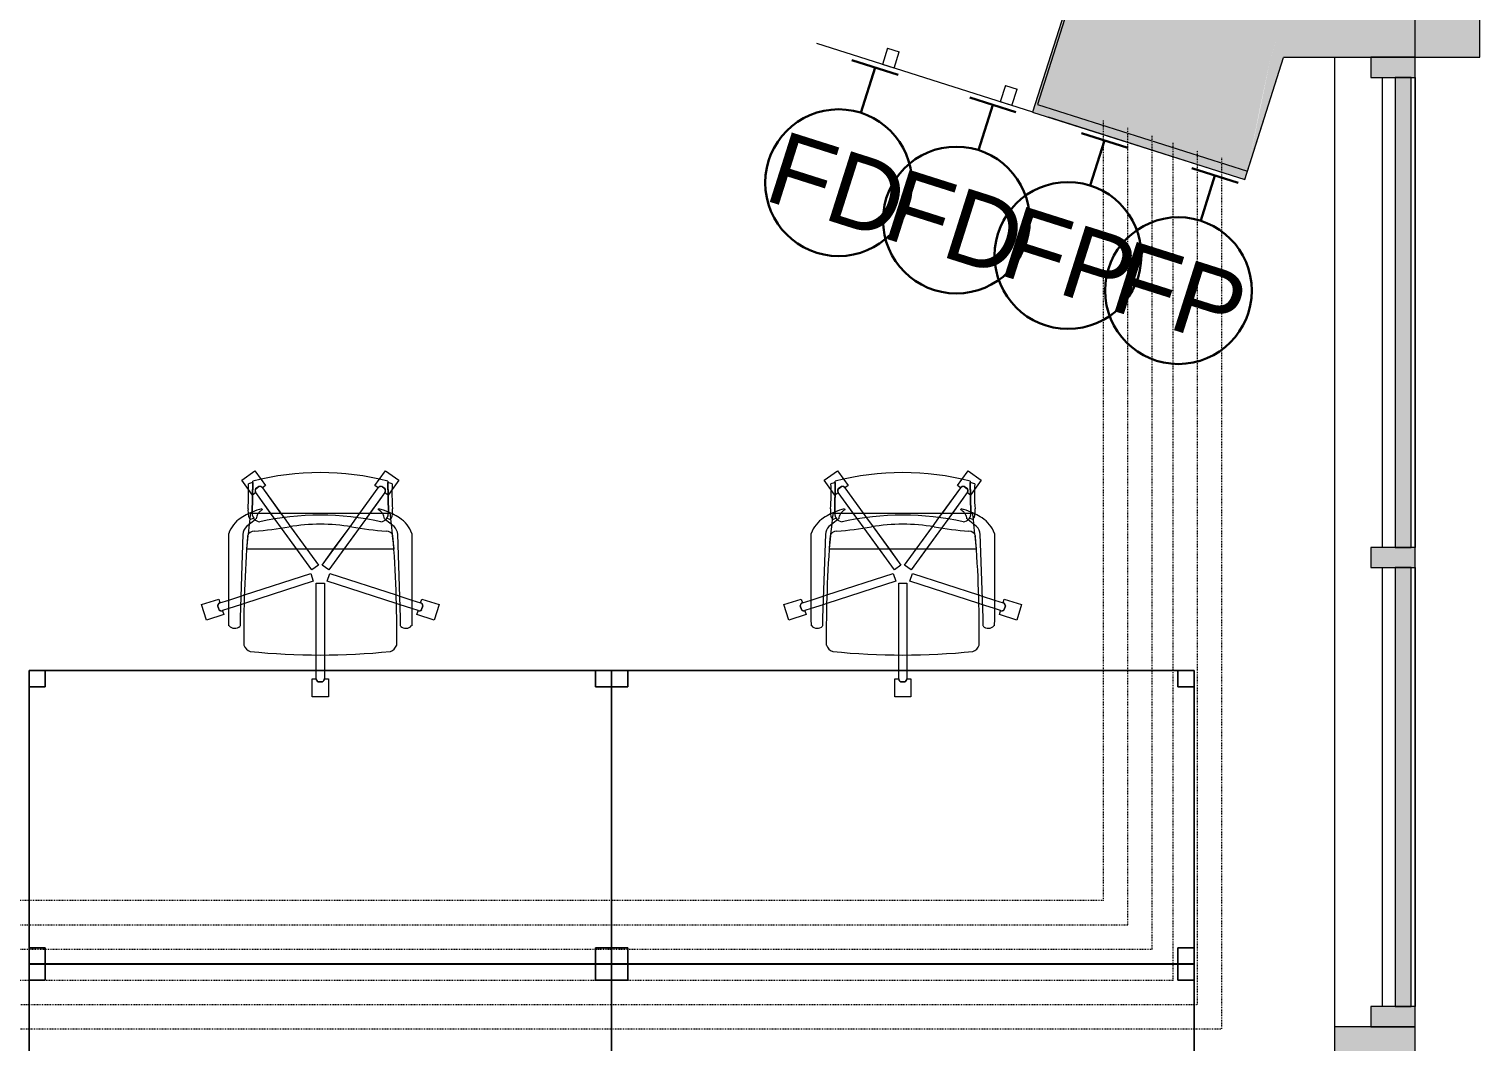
# Model space of a CAD drawing. Header units: inches. Extents: x 385 to 2249, y -1773 to -36.
# Drawn here: x 2018.1 to 2197.4, y -927.3 to -802.1 of the extents above; entities that cross this region are included whole.
import ezdxf

# ---------------------------------------------------------------- set-up
doc = ezdxf.new("R2010")
doc.units = ezdxf.units.IN
doc.header["$MEASUREMENT"] = 0
doc.linetypes.add('Dash 1_32_', pattern=[0.0625, 0.03125, -0.03125])
for name, color, linetype, lineweight in [('A-ANNO-NOTE', 131, 'Continuous', 30), ('A-COLS', 52, 'Continuous', 13), ('A-DETL', 90, 'Continuous', 9), ('A-DETL-THIN', 151, 'Continuous', 9), ('A-GLAZ-CURT', 52, 'Continuous', 13), ('A-GLAZ-CWMG', 51, 'Continuous', 13), ('A-WALL', 113, 'Continuous', 13), ('A-WALL-PATT', 111, 'Continuous', 13), ('E-ELEC-FIXT', 91, 'Continuous', 9), ('I-FURN', 30, 'Continuous', 9)]:
    doc.layers.add(name, color=color, linetype=linetype, lineweight=lineweight)
doc.styles.add('Swis721 Lt BT', font='swissl.ttf', dxfattribs={"height": 9})

# ---------------------------------------------------------------- blocks, each defined once
blk = doc.blocks.new('System Panel - Glazed 2-5376243-Level 6 POWER _ SIGNAL')
at = {"layer": 'A-GLAZ-CURT', "lineweight": 9}
blk.add_hatch(color=7, dxfattribs=at).paths.add_polyline_path([(27.13, 0.25), (27.13, 2.25), (-27.13, 2.25), (-27.13, 0.25), (-18.14, 0.25)], flags=0)
at = {"layer": 'A-GLAZ-CURT', "color": 8, "lineweight": 20}
for p, q in [((27.13, 2.25), (-27.13, 2.25)), ((-27.13, 2.25), (-27.13, 0.25)), ((27.13, 0.25), (27.13, 2.25)), ((-27.13, 0.25), (27.13, 0.25))]:
    blk.add_line(p, q, dxfattribs=at)
blk = doc.blocks.new('Rectangular Mullion - 2_5_ x 5_ rectangular-5103978-Level 6 POWER _ SIGNAL')
at = {"layer": 'A-GLAZ-CWMG', "lineweight": 9}
blk.add_hatch(color=7, dxfattribs=at).paths.add_polyline_path([(0, -2.75), (-2.5, -2.75), (-2.5, 2.75), (0, 2.75), (0, -2.25)], flags=0)
at = {"layer": 'A-GLAZ-CWMG', "color": 8, "lineweight": 20}
for p, q in [((-2.5, 2.75), (0, 2.75)), ((-2.5, -2.75), (-2.5, 2.75)), ((0, 2.75), (0, -2.75)), ((0, -2.75), (-2.5, -2.75))]:
    blk.add_line(p, q, dxfattribs=at)
blk = doc.blocks.new('Rectangular Mullion - 2_5_ x 5_ rectangular-5103979-Level 6 POWER _ SIGNAL')
at = {"layer": 'A-GLAZ-CWMG', "lineweight": 9}
blk.add_hatch(color=7, dxfattribs=at).paths.add_polyline_path([(-2.5, 2.75), (-2.5, -2.75), (0, -2.75), (0, 2.75)], flags=0)
at = {"layer": 'A-GLAZ-CWMG', "color": 8, "lineweight": 20}
for p, q in [((0, 2.75), (-2.5, 2.75)), ((-2.5, 2.75), (-2.5, -2.75)), ((0, -2.75), (0, 2.75)), ((-2.5, -2.75), (0, -2.75))]:
    blk.add_line(p, q, dxfattribs=at)
blk = doc.blocks.new('System Panel - Glazed 2-5105321-Level 6 POWER _ SIGNAL')
at = {"layer": 'A-GLAZ-CURT', "lineweight": 9}
blk.add_hatch(color=7, dxfattribs=at).paths.add_polyline_path([(29.03, 0.25), (29.03, 2.25), (-29.03, 2.25), (-29.03, 0.25), (-7.7, 0.25)], flags=0)
at = {"layer": 'A-GLAZ-CURT', "color": 8, "lineweight": 20}
for p, q in [((29.03, 2.25), (-29.03, 2.25)), ((-29.03, 2.25), (-29.03, 0.25)), ((29.03, 0.25), (29.03, 2.25)), ((-29.03, 0.25), (29.03, 0.25))]:
    blk.add_line(p, q, dxfattribs=at)
blk = doc.blocks.new('Walls 14 - Walls 14-5031425-Level 6 POWER _ SIGNAL')
at = {"layer": 'A-WALL', "lineweight": 9}
blk.add_hatch(color=7, dxfattribs=at).paths.add_polyline_path([(2179.45, -805.57), (2197.43, -805.57), (2197.43, -788.07), (2184.17, -788.07), (2181.66, -795.94), (2172.13, -792.91), (2173.67, -788.07), (2157.59, -788.1), (2157.35, -789.44), (2174.71, -795.08), (2171.57, -805.57), (2174.71, -805.57)], flags=0)
at = {"layer": 'A-WALL', "color": 8, "lineweight": 20}
for p, q in [((2157.6, -788.07), (2157.59, -788.1)), ((2184.17, -788.07), (2157.6, -788.07)), ((2197.43, -788.07), (2184.17, -788.07)), ((2197.43, -805.57), (2197.43, -788.07)), ((2173.15, -805.57), (2197.43, -805.57))]:
    blk.add_line(p, q, dxfattribs=at)
blk = doc.blocks.new('Columns 18 - Columns 4-5094814-Level 6 POWER _ SIGNAL')
at = {"layer": 'A-COLS', "lineweight": 9}
h = blk.add_hatch(color=7, dxfattribs=at)
h.paths.add_polyline_path([(1403.92, -849.97), (1405.62, -841.75), (1403.82, -849.94)], flags=0)
h.paths.add_polyline_path([(1392.8, -819.69), (1406.9, -835.92), (1410.12, -825.45), (1394.21, -820.16)], flags=0)
h.paths.add_polyline_path([(1378.03, -841.56), (1378.06, -841.55), (1384.58, -831.86)], flags=0)
at = {"layer": 'A-COLS', "color": 8, "lineweight": 20}
for p, q in [((1386.29, -816.15), (1378.03, -841.56)), ((1393.05, -818.35), (1386.29, -816.15)), ((1403.92, -849.97), (1408.48, -835.93)), ((1378.03, -841.56), (1403.92, -849.97))]:
    blk.add_line(p, q, dxfattribs=at)
blk = doc.blocks.new('Walls 76 - Walls 3-5131673-Level 6 POWER _ SIGNAL')
at = {"layer": 'A-WALL', "lineweight": 9}
for p, q in [((53.56, -1018.04), (53.56, -1137.86)), ((59.48, -1078.61), (59.48, -1020.54)), ((59.48, -1135.36), (59.48, -1081.11))]:
    blk.add_line(p, q, dxfattribs=at)
blk = doc.blocks.new('Rectangular Mullion - 2_5_ x 5_ rectangular-5376242-Level 6 POWER _ SIGNAL')
at = {"layer": 'A-GLAZ-CWMG', "lineweight": 9}
blk.add_line((2189.44, -931.39), (2189.44, -985.64), dxfattribs=at)
blk = doc.blocks.new('Rectangular Mullion - 2_5_ x 5_ rectangular-5029786-Level 6 POWER _ SIGNAL')
at = {"layer": 'A-GLAZ-CWMG', "lineweight": 9}
blk.add_line((2189.44, -808.07), (2189.44, -866.14), dxfattribs=at)
blk = doc.blocks.new('Columns 60 - Columns 4-5528702-Level 6 POWER _ SIGNAL')
at = {"layer": 'A-COLS', "lineweight": 9}
h = blk.add_hatch(color=7, dxfattribs=at)
h.paths.add_polyline_path([(1403.59, -850.98), (1403.91, -849.97), (1403.82, -849.94), (1406.9, -835.92), (1392.8, -819.69), (1393.05, -818.32), (1409.12, -818.43), (1409.47, -817.37), (1387.87, -810.35), (1377.43, -842.48), (1394.02, -847.87)], flags=0)
h.paths.add_polyline_path([(1403.92, -849.97), (1408.48, -835.93), (1406.9, -835.92), (1403.94, -849.89)], flags=0)
at = {"layer": 'A-COLS', "color": 8, "lineweight": 20}
for p, q in [((1387.87, -810.35), (1377.43, -842.48)), ((1412.84, -818.46), (1387.87, -810.35)), ((1403.59, -850.98), (1408.48, -835.93)), ((1377.43, -842.48), (1403.59, -850.98))]:
    blk.add_line(p, q, dxfattribs=at)
blk = doc.blocks.new('Rectangular Table - Rectangular Table-5809077-Level 6 POWER _ SIGNAL')
at = {"layer": 'I-FURN'}
for p, q in [((-34, 18.13), (-36, 18.13)), ((-36, 18.13), (-36, 16.13)), ((-36, 16.13), (-36, 18.13)), ((-36, 18.13), (-34, 18.13)), ((36, 18.13), (-36, 18.13)), ((-36, 18.13), (-36, -18.13)), ((-36, -18.13), (-36, 18.13)), ((-36, 18.13), (36, 18.13)), ((-34, 16.13), (-34, 18.13)), ((-34, 18.13), (-34, 16.13)), ((34, 18.13), (34, 16.13)), ((36, 18.13), (34, 18.13)), ((34, 18.13), (36, 18.13)), ((34, 16.13), (34, 18.13)), ((36, 16.13), (36, 18.13)), ((36, 18.13), (36, 16.13)), ((36, -18.13), (36, 18.13)), ((36, 18.13), (36, -18.13)), ((-36, 16.13), (-34, 16.13)), ((-34, 16.13), (-36, 16.13)), ((34, 16.13), (36, 16.13)), ((36, 16.13), (34, 16.13)), ((-34, -16.13), (-36, -16.13)), ((-36, -16.13), (-36, -18.13)), ((-36, -18.13), (-36, -16.13)), ((-36, -16.13), (-34, -16.13)), ((-34, -18.13), (-34, -16.13)), ((-34, -16.13), (-34, -18.13)), ((36, -16.13), (34, -16.13)), ((34, -16.13), (34, -18.13)), ((34, -18.13), (34, -16.13)), ((34, -16.13), (36, -16.13)), ((36, -18.13), (36, -16.13)), ((36, -16.13), (36, -18.13)), ((-36, -18.13), (-34, -18.13)), ((-34, -18.13), (-36, -18.13)), ((-36, -18.13), (36, -18.13)), ((36, -18.13), (-36, -18.13)), ((34, -18.13), (36, -18.13)), ((36, -18.13), (34, -18.13))]:
    blk.add_line(p, q, dxfattribs=at)
blk = doc.blocks.new('F-Haworth_Chair_X99-Seminar - X99 Advanced Seminar Chair-V64-Level 6 POWER _ SIGNAL')
at = {"layer": 'I-FURN'}
for p, q in [((-1, 15.13), (1, 15.13)), ((-1, 12.88), (-1, 15.13)), ((-1, 15.13), (1, 15.13)), ((-1, 12.88), (-1, 15.13)), ((1, 15.13), (1, 12.88)), ((1, 15.13), (1, 12.88)), ((-0.52, 12.88), (-1, 12.88)), ((-0.52, 12.88), (-1, 12.88)), ((-0.5, 11.87), (-0.5, 12.88)), ((-0.5, 11.87), (-0.5, 12.88)), ((0.26, 13.26), (-0.26, 13.26)), ((0.26, 13.26), (-0.26, 13.26)), ((-0.25, 13.25), (0.25, 13.25)), ((-0.25, 13.25), (0.25, 13.25)), ((0.5, 12.88), (0.5, 11.87)), ((0.5, 12.88), (0.5, 11.87)), ((1, 12.88), (0.52, 12.88)), ((1, 12.88), (0.52, 12.88)), ((-0.5, 9.91), (-0.5, 11.87)), ((-0.5, 9.91), (-0.5, 11.87)), ((0.5, 11.87), (0.5, 9.91)), ((0.5, 11.87), (0.5, 9.91)), ((-0.5, 1.08), (-0.5, 9.91)), ((-0.5, 1.08), (-0.5, 9.91)), ((0.5, 9.91), (0.5, 1.08)), ((0.5, 9.91), (0.5, 1.08)), ((-14.69, 3.72), (-14.08, 5.62)), ((-14.69, 3.72), (-14.08, 5.62)), ((-14.08, 5.62), (-11.94, 4.93)), ((-14.08, 5.62), (-11.94, 4.93)), ((-11.32, 5.48), (-11.3, 6.32)), ((-11.32, -5.06), (-11.32, 5.48)), ((-9.92, 6.36), (-9.92, 5.36)), ((9.92, 5.36), (9.92, 6.36)), ((11.3, 6.32), (11.32, 5.48)), ((11.32, 5.48), (11.32, -5.06)), ((11.94, 4.93), (14.08, 5.62)), ((11.94, 4.93), (14.08, 5.62)), ((14.08, 5.62), (14.69, 3.72)), ((14.08, 5.62), (14.69, 3.72)), ((-12.55, 3.03), (-14.69, 3.72)), ((-12.55, 3.03), (-14.69, 3.72)), ((-12.53, 4.34), (-12.69, 3.85)), ((-12.53, 4.34), (-12.69, 3.85)), ((-12.68, 3.86), (-12.52, 4.33)), ((-12.68, 3.86), (-12.52, 4.33)), ((-11.94, 4.93), (-12.09, 4.47)), ((-11.94, 4.93), (-12.09, 4.47)), ((-12.09, 4.45), (-11.32, 4.21)), ((-12.09, 4.45), (-11.32, 4.21)), ((-11.32, 4.21), (-9.86, 3.73)), ((-11.32, 4.21), (-9.86, 3.73)), ((-9.92, 5.36), (-9.57, -4.97)), ((-9.86, 3.73), (-9.38, 3.57)), ((-9.86, 3.73), (-9.38, 3.57)), ((9.38, 3.57), (9.86, 3.73)), ((9.38, 3.57), (9.86, 3.73)), ((9.57, -4.97), (9.92, 5.36)), ((9.86, 3.73), (11.32, 4.21)), ((9.86, 3.73), (11.32, 4.21)), ((11.32, 4.21), (12.09, 4.45)), ((11.32, 4.21), (12.09, 4.45)), ((12.09, 4.47), (11.94, 4.93)), ((12.09, 4.47), (11.94, 4.93)), ((12.52, 4.33), (12.68, 3.86)), ((12.52, 4.33), (12.68, 3.86)), ((12.69, 3.85), (12.53, 4.34)), ((12.69, 3.85), (12.53, 4.34)), ((14.69, 3.72), (12.55, 3.03)), ((14.69, 3.72), (12.55, 3.03)), ((-12.4, 3.49), (-12.55, 3.03)), ((-12.4, 3.49), (-12.55, 3.03)), ((-11.32, 3.15), (-12.4, 3.5)), ((-11.32, 3.15), (-12.4, 3.5)), ((-9.83, 2.67), (-11.32, 3.15)), ((-9.83, 2.67), (-11.32, 3.15)), ((-9.37, 2.52), (-9.83, 2.67)), ((-9.37, 2.52), (-9.83, 2.67)), ((-9.38, 3.57), (-0.87, 0.81)), ((-9.38, 3.57), (-0.87, 0.81)), ((-1.18, -0.14), (-9.37, 2.52)), ((-1.18, -0.14), (-9.37, 2.52)), ((0.87, 0.81), (9.38, 3.57)), ((0.87, 0.81), (9.38, 3.57)), ((9.37, 2.52), (1.18, -0.14)), ((9.37, 2.52), (1.18, -0.14)), ((9.83, 2.67), (9.37, 2.52)), ((9.83, 2.67), (9.37, 2.52)), ((11.32, 3.15), (9.83, 2.67)), ((11.32, 3.15), (9.83, 2.67)), ((12.4, 3.5), (11.32, 3.15)), ((12.4, 3.5), (11.32, 3.15)), ((12.55, 3.03), (12.4, 3.49)), ((12.55, 3.03), (12.4, 3.49)), ((-0.87, 0.81), (-1.18, -0.14)), ((-0.87, 0.81), (-1.18, -0.14)), ((0.5, 1.08), (-0.5, 1.08)), ((0.5, 1.08), (-0.5, 1.08)), ((1.18, -0.14), (0.87, 0.81)), ((1.18, -0.14), (0.87, 0.81)), ((-4.79, -5.75), (-1.04, -0.58)), ((-0.23, -1.17), (-3.68, -5.91)), ((-2.89, -3.12), (-1.04, -0.58)), ((-0.23, -1.17), (-1.65, -3.12)), ((-1.04, -0.58), (-0.23, -1.17)), ((-1.04, -0.58), (-0.23, -1.17)), ((0.23, -1.17), (1.04, -0.58)), ((0.23, -1.17), (1.04, -0.58)), ((1.65, -3.12), (0.23, -1.17)), ((3.68, -5.91), (0.23, -1.17)), ((1.04, -0.58), (2.89, -3.12)), ((1.04, -0.58), (4.79, -5.75)), ((-9.07, -3.12), (-2.89, -3.12)), ((-9.07, -3.2), (-9.07, -3.12)), ((-8.9, -4.8), (-9.07, -3.2)), ((-4.79, -5.75), (-2.89, -3.12)), ((-1.65, -3.12), (-3.68, -5.91)), ((-2.89, -3.12), (-1.65, -3.12)), ((-1.65, -3.12), (1.65, -3.12)), ((1.65, -3.12), (2.89, -3.12)), ((3.68, -5.91), (1.65, -3.12)), ((2.89, -3.12), (9.07, -3.12)), ((2.89, -3.12), (4.79, -5.75)), ((9.07, -3.2), (8.9, -4.8)), ((9.07, -3.12), (9.07, -3.2)), ((-8.88, -4.99), (-8.89, -4.91)), ((-8.75, -6.22), (-8.88, -4.99)), ((8.88, -4.99), (8.75, -6.22)), ((8.89, -4.91), (8.88, -4.99)), ((-9.13, -5.92), (-8.07, -6.77)), ((-8.68, -6.87), (-8.75, -6.22)), ((-8.62, -7.42), (-8.68, -6.87)), ((-8.61, -6.81), (-8.23, -6.95)), ((-8.03, -6.81), (-7.95, -6.87)), ((-7.97, -10.12), (-5.57, -6.82)), ((-4.47, -7.01), (-7.16, -10.71)), ((-6.14, -7.6), (-5.57, -6.82)), ((-5.57, -6.82), (-4.79, -5.75)), ((-5.57, -6.82), (-4.79, -5.75)), ((-4.47, -7.01), (-4.9, -7.6)), ((-3.68, -5.91), (-4.47, -7.01)), ((-3.68, -5.91), (-4.47, -7.01)), ((4.47, -7.01), (3.68, -5.91)), ((4.47, -7.01), (3.68, -5.91)), ((4.9, -7.6), (4.47, -7.01)), ((7.16, -10.71), (4.47, -7.01)), ((4.79, -5.75), (5.57, -6.82)), ((4.79, -5.75), (5.57, -6.82)), ((5.57, -6.82), (6.14, -7.6)), ((5.57, -6.82), (7.97, -10.12)), ((7.95, -6.87), (8.03, -6.81)), ((8.07, -6.77), (9.13, -5.92)), ((8.23, -6.95), (8.61, -6.81)), ((8.68, -6.87), (8.62, -7.42)), ((8.75, -6.22), (8.68, -6.87)), ((-8.6, -7.6), (-8.62, -7.43)), ((-8.49, -7.6), (-8.56, -7.6)), ((-8.42, -7.57), (-8.34, -11.37)), ((-8.34, -11.52), (-8.42, -7.57)), ((-7.65, -7.6), (-8.4, -7.6)), ((-7.97, -10.12), (-6.14, -7.6)), ((-6.14, -7.6), (-7.65, -7.6)), ((-7.18, -7.99), (-7.21, -8.13)), ((-4.9, -7.6), (-7.16, -10.71)), ((-4.9, -7.6), (-6.14, -7.6)), ((4.9, -7.6), (-4.9, -7.6)), ((6.14, -7.6), (4.9, -7.6)), ((7.16, -10.71), (4.9, -7.6)), ((7.65, -7.6), (6.14, -7.6)), ((6.14, -7.6), (7.97, -10.12)), ((7.21, -8.13), (7.18, -7.99)), ((8.07, -7.6), (7.65, -7.6)), ((8.4, -7.6), (8.09, -7.6)), ((8.34, -11.37), (8.42, -7.57)), ((8.42, -7.57), (8.34, -11.52)), ((8.56, -7.6), (8.49, -7.6)), ((8.62, -7.43), (8.6, -7.6)), ((-9.7, -11.65), (-8.88, -10.52)), ((-9.7, -11.65), (-8.88, -10.52)), ((-8.88, -10.52), (-8.38, -9.83)), ((-8.88, -10.52), (-8.38, -9.83)), ((-8.38, -9.83), (-7.99, -10.11)), ((-8.38, -9.83), (-7.99, -10.11)), ((-8, -10.58), (-7.59, -10.88)), ((-8, -10.58), (-7.59, -10.88)), ((-7.59, -10.87), (-7.99, -10.57)), ((-7.59, -10.87), (-7.99, -10.57)), ((-7.15, -10.72), (-6.76, -11)), ((-7.15, -10.72), (-6.76, -11)), ((6.76, -11), (7.15, -10.72)), ((6.76, -11), (7.15, -10.72)), ((7.99, -10.57), (7.59, -10.87)), ((7.99, -10.57), (7.59, -10.87)), ((7.59, -10.88), (8, -10.58)), ((7.59, -10.88), (8, -10.58)), ((7.99, -10.11), (8.38, -9.83)), ((7.99, -10.11), (8.38, -9.83)), ((8.38, -9.83), (8.88, -10.52)), ((8.38, -9.83), (8.88, -10.52)), ((8.88, -10.52), (9.7, -11.65)), ((8.88, -10.52), (9.7, -11.65)), ((-8.08, -12.82), (-9.7, -11.65)), ((-8.08, -12.82), (-9.7, -11.65)), ((-7.29, -11.74), (-8.08, -12.82)), ((-7.29, -11.74), (-8.08, -12.82)), ((-6.76, -11), (-7.29, -11.74)), ((-6.76, -11), (-7.29, -11.74)), ((7.29, -11.74), (6.76, -11)), ((7.29, -11.74), (6.76, -11)), ((8.08, -12.82), (7.29, -11.74)), ((8.08, -12.82), (7.29, -11.74)), ((9.7, -11.65), (8.08, -12.82)), ((9.7, -11.65), (8.08, -12.82))]:
    blk.add_line(p, q, dxfattribs=at)
for centre, radius, start, end in [((-0.11, 12.88), 0.407, 111.1651, 180.8349), ((-0.11, 12.88), 0.407, 111.1651, 180.8349), ((-0.09, 12.88), 0.406, 112.6199, 180), ((-0.09, 12.88), 0.406, 166.524, 180), ((-0.09, 12.88), 0.406, 153.0479, 166.524), ((-0.09, 12.88), 0.406, 139.5719, 153.0479), ((-0.09, 12.88), 0.406, 126.0959, 139.5719), ((-0.09, 12.88), 0.406, 112.6199, 126.0959), ((0.09, 12.88), 0.406, 53.9041, 67.3801), ((0.09, 12.88), 0.406, 26.9521, 67.3801), ((0.11, 12.88), 0.407, 359.1651, 68.8349), ((0.11, 12.88), 0.407, 54.9009, 68.8349), ((0.09, 12.88), 0.406, 13.476, 53.9041), ((0.11, 12.88), 0.407, 359.1651, 54.9009), ((0.09, 12.88), 0.406, 13.476, 26.9521), ((0.09, 12.88), 0.406, 0, 13.476), ((0.09, 12.88), 0.406, 0, 13.476), ((-8.21, 8.28), 1.31, 110.0433, 159.9567), ((0, -75.01), 84.96, 84.1475, 95.8525), ((8.21, 8.28), 1.31, 20.0433, 69.9567), ((144.06, 7.32), 153.52, 179.4749, 184.5213), ((-144.06, 7.32), 153.52, 355.4787, 0.5251), ((-10.58, 5.68), 0.956, 45.8901, 138.1099), ((10.58, 5.68), 0.956, 41.8901, 134.1099), ((-12.28, 3.88), 0.407, 183.1651, 252.8349), ((-12.28, 3.88), 0.407, 183.1651, 252.8349), ((-12.27, 3.89), 0.406, 184.6199, 198.0959), ((-12.27, 3.89), 0.406, 184.6199, 252), ((-12.27, 3.89), 0.406, 198.0959, 238.524), ((-12.22, 4.09), 0.407, 71.1651, 140.8349), ((-12.22, 4.09), 0.407, 71.1651, 140.8349), ((-12.22, 4.07), 0.406, 85.476, 139.3801), ((-12.22, 4.07), 0.406, 72, 139.3801), ((-12.22, 4.07), 0.406, 72, 85.476), ((12.22, 4.09), 0.407, 80.967, 108.8349), ((12.22, 4.09), 0.407, 39.1651, 108.8349), ((12.22, 4.07), 0.406, 81.0479, 108), ((12.22, 4.07), 0.406, 40.6199, 108), ((12.22, 4.09), 0.407, 53.0991, 80.967), ((12.22, 4.07), 0.406, 40.6199, 81.0479), ((12.27, 3.89), 0.406, 288, 355.3801), ((12.28, 3.88), 0.407, 287.1651, 356.8349), ((12.27, 3.89), 0.406, 288, 341.9041), ((12.22, 4.09), 0.407, 39.1651, 53.0991), ((12.28, 3.88), 0.407, 301.0991, 328.967), ((12.28, 3.88), 0.407, 328.967, 342.9009), ((12.27, 3.89), 0.406, 341.9041, 355.3801), ((12.28, 3.88), 0.407, 342.9009, 356.8349), ((-12.27, 3.89), 0.406, 238.524, 252), ((12.28, 3.88), 0.407, 287.1651, 301.0991), ((-7.87, -3.92), 3.63, 198.1789, 238.0478), ((-8.18, -4.9), 1.39, 182.8013, 227.1078), ((-8.24, -4.59), 0.763, 194.2338, 275.7662), ((-11.32, -48.08), 42.84, 79.9767, 85.7699), ((11.32, -48.08), 42.84, 94.2301, 100.0233), ((8.24, -4.59), 0.763, 264.2338, 345.7662), ((8.18, -4.9), 1.39, 312.8922, 357.1987), ((7.87, -3.92), 3.63, 301.9522, 341.8211), ((-4.71, 1.15), 9.61, 238.0478, 243.9964), ((-8.28, -7.33), 0.613, 122.5427, 170.0936), ((-7.37, -7.55), 1.05, 95.9554, 181.1786), ((-7.37, -7.55), 1.05, 145.2002, 181.1786), ((-6.55, -6.76), 1.38, 185.0878, 212.4248), ((0, 26.49), 33.83, 257.2285, 282.7715), ((0, 15.97), 22.19, 259.9767, 280.0233), ((7.37, -7.55), 1.05, 358.8214, 84.0446), ((6.55, -6.76), 1.38, 327.5752, 354.9122), ((7.37, -7.55), 1.05, 358.8214, 34.7998), ((8.28, -7.33), 0.613, 9.9064, 57.4573), ((4.71, 1.15), 9.61, 296.0036, 301.9522), ((-5.2, -7.86), 3.74, 170.0936, 184.0143), ((-36.06, -10.03), 27.2, 357.4882, 4.0143), ((-4.71, 1.15), 9.61, 243.9964, 246.4906), ((-4.71, 1.15), 9.61, 246.6393, 247.073), ((-4.71, 1.15), 9.61, 247.2631, 254.9334), ((-6.55, -6.76), 1.38, 214.0187, 242.9497), ((6.55, -6.76), 1.38, 297.0503, 311.5158), ((4.71, 1.15), 9.61, 285.0666, 292.7369), ((6.55, -6.76), 1.38, 311.5158, 325.9813), ((4.71, 1.15), 9.61, 292.927, 293.3607), ((4.71, 1.15), 9.61, 293.5094, 296.0036), ((36.06, -10.03), 27.2, 175.9857, 182.5118), ((5.2, -7.86), 3.74, 355.9857, 9.9064), ((-7.66, -10.36), 0.407, 143.1651, 212.8349), ((-7.66, -10.36), 0.407, 143.1651, 212.8349), ((-7.64, -10.36), 0.406, 144, 211.3801), ((-7.64, -10.36), 0.406, 170.9521, 184.4281), ((-7.64, -10.36), 0.406, 184.4281, 211.3801), ((-7.64, -10.36), 0.406, 157.476, 170.9521), ((-7.64, -10.36), 0.406, 144, 157.476), ((-7.49, -10.47), 0.406, 256.6199, 324), ((-7.48, -10.49), 0.407, 255.1651, 324.8349), ((-7.48, -10.49), 0.407, 255.1651, 324.8349), ((-7.49, -10.47), 0.406, 297.0479, 324), ((7.48, -10.49), 0.407, 215.1651, 284.8349), ((7.48, -10.49), 0.407, 215.1651, 284.8349), ((7.49, -10.47), 0.406, 216, 256.4281), ((7.49, -10.47), 0.406, 216, 256.4281), ((7.64, -10.36), 0.406, 342.0959, 36), ((7.64, -10.36), 0.406, 328.6199, 36), ((7.66, -10.36), 0.407, 327.1651, 36.8349), ((7.66, -10.36), 0.407, 22.9009, 36.8349), ((7.64, -10.36), 0.406, 328.6199, 342.0959), ((7.66, -10.36), 0.407, 327.1651, 341.0991), ((7.66, -10.36), 0.407, 355.033, 22.9009), ((7.66, -10.36), 0.407, 341.0991, 355.033), ((0, 20.73), 33.17, 254.4478, 255.4234), ((0, 20.29), 32.89, 255.304, 284.6925), ((-7.49, -10.47), 0.406, 256.6199, 270.0959), ((-7.49, -10.47), 0.406, 270.0959, 283.5719), ((-7.49, -10.47), 0.406, 283.5719, 297.0479), ((7.49, -10.47), 0.406, 256.4281, 283.3801), ((7.49, -10.47), 0.406, 256.4281, 283.3801), ((0, 20.73), 33.17, 284.5766, 285.5522)]:
    blk.add_arc(centre, radius, start, end, dxfattribs=at)
blk = doc.blocks.new('Rectangular Table - Rectangular Table-5809076-Level 6 POWER _ SIGNAL')
at = {"layer": 'I-FURN'}
for p, q in [((-34, 18.13), (-36, 18.13)), ((-36, 18.13), (-36, 16.13)), ((-36, 16.13), (-36, 18.13)), ((-36, 18.13), (-34, 18.13)), ((36, 18.13), (-36, 18.13)), ((-36, 18.13), (-36, -18.13)), ((-36, -18.13), (-36, 18.13)), ((-36, 18.13), (36, 18.13)), ((-34, 16.13), (-34, 18.13)), ((-34, 18.13), (-34, 16.13)), ((34, 18.13), (34, 16.13)), ((36, 18.13), (34, 18.13)), ((34, 18.13), (36, 18.13)), ((34, 16.13), (34, 18.13)), ((36, 16.13), (36, 18.13)), ((36, 18.13), (36, 16.13)), ((36, -18.13), (36, 18.13)), ((36, 18.13), (36, -18.13)), ((-36, 16.13), (-34, 16.13)), ((-34, 16.13), (-36, 16.13)), ((34, 16.13), (36, 16.13)), ((36, 16.13), (34, 16.13)), ((-34, -16.13), (-36, -16.13)), ((-36, -16.13), (-36, -18.13)), ((-36, -18.13), (-36, -16.13)), ((-36, -16.13), (-34, -16.13)), ((-34, -18.13), (-34, -16.13)), ((-34, -16.13), (-34, -18.13)), ((36, -16.13), (34, -16.13)), ((34, -16.13), (34, -18.13)), ((34, -18.13), (34, -16.13)), ((34, -16.13), (36, -16.13)), ((36, -18.13), (36, -16.13)), ((36, -16.13), (36, -18.13)), ((-36, -18.13), (-34, -18.13)), ((-34, -18.13), (-36, -18.13)), ((-36, -18.13), (36, -18.13)), ((36, -18.13), (-36, -18.13)), ((34, -18.13), (36, -18.13)), ((36, -18.13), (34, -18.13))]:
    blk.add_line(p, q, dxfattribs=at)
blk = doc.blocks.new('F-Haworth_Chair_X99-Seminar - X99 Advanced Seminar Chair-V68-Level 6 POWER _ SIGNAL')
at = {"layer": 'I-FURN'}
for p, q in [((-1, 15.13), (1, 15.13)), ((-1, 12.88), (-1, 15.13)), ((-1, 15.13), (1, 15.13)), ((-1, 12.88), (-1, 15.13)), ((1, 15.13), (1, 12.88)), ((1, 15.13), (1, 12.88)), ((-0.52, 12.88), (-1, 12.88)), ((-0.52, 12.88), (-1, 12.88)), ((-0.5, 11.87), (-0.5, 12.88)), ((-0.5, 11.87), (-0.5, 12.88)), ((0.26, 13.26), (-0.26, 13.26)), ((0.26, 13.26), (-0.26, 13.26)), ((-0.25, 13.25), (0.25, 13.25)), ((-0.25, 13.25), (0.25, 13.25)), ((0.5, 12.88), (0.5, 11.87)), ((0.5, 12.88), (0.5, 11.87)), ((1, 12.88), (0.52, 12.88)), ((1, 12.88), (0.52, 12.88)), ((-0.5, 9.91), (-0.5, 11.87)), ((-0.5, 9.91), (-0.5, 11.87)), ((0.5, 11.87), (0.5, 9.91)), ((0.5, 11.87), (0.5, 9.91)), ((-0.5, 1.08), (-0.5, 9.91)), ((-0.5, 1.08), (-0.5, 9.91)), ((0.5, 9.91), (0.5, 1.08)), ((0.5, 9.91), (0.5, 1.08)), ((-14.69, 3.72), (-14.08, 5.62)), ((-14.69, 3.72), (-14.08, 5.62)), ((-14.08, 5.62), (-11.94, 4.93)), ((-14.08, 5.62), (-11.94, 4.93)), ((-11.32, 5.48), (-11.3, 6.32)), ((-11.32, -5.06), (-11.32, 5.48)), ((-9.92, 6.36), (-9.92, 5.36)), ((9.92, 5.36), (9.92, 6.36)), ((11.3, 6.32), (11.32, 5.48)), ((11.32, 5.48), (11.32, -5.06)), ((11.94, 4.93), (14.08, 5.62)), ((11.94, 4.93), (14.08, 5.62)), ((14.08, 5.62), (14.69, 3.72)), ((14.08, 5.62), (14.69, 3.72)), ((-12.55, 3.03), (-14.69, 3.72)), ((-12.55, 3.03), (-14.69, 3.72)), ((-12.53, 4.34), (-12.69, 3.85)), ((-12.53, 4.34), (-12.69, 3.85)), ((-12.68, 3.86), (-12.52, 4.33)), ((-12.68, 3.86), (-12.52, 4.33)), ((-11.94, 4.93), (-12.09, 4.47)), ((-11.94, 4.93), (-12.09, 4.47)), ((-12.09, 4.45), (-11.32, 4.21)), ((-12.09, 4.45), (-11.32, 4.21)), ((-11.32, 4.21), (-10.13, 3.82)), ((-11.32, 4.21), (-10.13, 3.82)), ((-10.13, 3.82), (-9.86, 3.73)), ((-10.13, 3.82), (-9.86, 3.73)), ((-9.92, 5.36), (-9.57, -4.97)), ((-9.86, 3.73), (-9.38, 3.57)), ((-9.86, 3.73), (-9.38, 3.57)), ((9.38, 3.57), (9.86, 3.73)), ((9.38, 3.57), (9.86, 3.73)), ((9.57, -4.97), (9.92, 5.36)), ((9.86, 3.73), (11.32, 4.21)), ((9.86, 3.73), (11.32, 4.21)), ((11.32, 4.21), (12.09, 4.45)), ((11.32, 4.21), (12.09, 4.45)), ((12.09, 4.47), (11.94, 4.93)), ((12.09, 4.47), (11.94, 4.93)), ((12.52, 4.33), (12.68, 3.86)), ((12.52, 4.33), (12.68, 3.86)), ((12.69, 3.85), (12.53, 4.34)), ((12.69, 3.85), (12.53, 4.34)), ((14.69, 3.72), (12.55, 3.03)), ((14.69, 3.72), (12.55, 3.03)), ((-12.4, 3.49), (-12.55, 3.03)), ((-12.4, 3.49), (-12.55, 3.03)), ((-11.32, 3.15), (-12.4, 3.5)), ((-11.32, 3.15), (-12.4, 3.5)), ((-9.83, 2.67), (-11.32, 3.15)), ((-9.83, 2.67), (-11.32, 3.15)), ((-9.37, 2.52), (-9.83, 2.67)), ((-9.37, 2.52), (-9.83, 2.67)), ((-9.38, 3.57), (-0.87, 0.81)), ((-9.38, 3.57), (-0.87, 0.81)), ((-1.18, -0.14), (-9.37, 2.52)), ((-1.18, -0.14), (-9.37, 2.52)), ((0.87, 0.81), (9.38, 3.57)), ((0.87, 0.81), (9.38, 3.57)), ((9.37, 2.52), (1.18, -0.14)), ((9.37, 2.52), (1.18, -0.14)), ((9.83, 2.67), (9.37, 2.52)), ((9.83, 2.67), (9.37, 2.52)), ((11.32, 3.15), (9.83, 2.67)), ((11.32, 3.15), (9.83, 2.67)), ((12.4, 3.5), (11.32, 3.15)), ((12.4, 3.5), (11.32, 3.15)), ((12.55, 3.03), (12.4, 3.49)), ((12.55, 3.03), (12.4, 3.49)), ((-0.87, 0.81), (-1.18, -0.14)), ((-0.87, 0.81), (-1.18, -0.14)), ((0.5, 1.08), (-0.5, 1.08)), ((0.5, 1.08), (-0.5, 1.08)), ((1.18, -0.14), (0.87, 0.81)), ((1.18, -0.14), (0.87, 0.81)), ((-4.79, -5.75), (-1.04, -0.58)), ((-0.23, -1.17), (-3.68, -5.91)), ((-2.89, -3.12), (-1.04, -0.58)), ((-0.23, -1.17), (-1.65, -3.12)), ((-1.04, -0.58), (-0.23, -1.17)), ((-1.04, -0.58), (-0.23, -1.17)), ((0.23, -1.17), (1.04, -0.58)), ((0.23, -1.17), (1.04, -0.58)), ((1.65, -3.12), (0.23, -1.17)), ((3.68, -5.91), (0.23, -1.17)), ((1.04, -0.58), (2.89, -3.12)), ((1.04, -0.58), (4.79, -5.75)), ((-9.07, -3.12), (-2.89, -3.12)), ((-9.07, -3.2), (-9.07, -3.12)), ((-8.9, -4.8), (-9.07, -3.2)), ((-4.79, -5.75), (-2.89, -3.12)), ((-1.65, -3.12), (-3.68, -5.91)), ((-2.89, -3.12), (-1.65, -3.12)), ((-1.65, -3.12), (1.65, -3.12)), ((1.65, -3.12), (2.89, -3.12)), ((3.68, -5.91), (1.65, -3.12)), ((2.89, -3.12), (9.07, -3.12)), ((2.89, -3.12), (4.79, -5.75)), ((9.07, -3.2), (8.9, -4.8)), ((9.07, -3.12), (9.07, -3.2)), ((-8.88, -4.99), (-8.89, -4.91)), ((-8.75, -6.22), (-8.88, -4.99)), ((8.88, -4.99), (8.75, -6.22)), ((8.89, -4.91), (8.88, -4.99)), ((-9.13, -5.92), (-8.07, -6.77)), ((-8.68, -6.87), (-8.75, -6.22)), ((-8.62, -7.42), (-8.68, -6.87)), ((-8.61, -6.81), (-8.23, -6.95)), ((-8.03, -6.81), (-7.95, -6.87)), ((-7.97, -10.12), (-5.57, -6.82)), ((-4.47, -7.01), (-7.16, -10.71)), ((-6.14, -7.6), (-5.57, -6.82)), ((-5.57, -6.82), (-4.79, -5.75)), ((-5.57, -6.82), (-4.79, -5.75)), ((-4.47, -7.01), (-4.9, -7.6)), ((-3.68, -5.91), (-4.47, -7.01)), ((-3.68, -5.91), (-4.47, -7.01)), ((4.47, -7.01), (3.68, -5.91)), ((4.47, -7.01), (3.68, -5.91)), ((4.9, -7.6), (4.47, -7.01)), ((7.16, -10.71), (4.47, -7.01)), ((4.79, -5.75), (5.57, -6.82)), ((4.79, -5.75), (5.57, -6.82)), ((5.57, -6.82), (6.14, -7.6)), ((5.57, -6.82), (7.97, -10.12)), ((7.95, -6.87), (8.03, -6.81)), ((8.07, -6.77), (9.13, -5.92)), ((8.23, -6.95), (8.61, -6.81)), ((8.68, -6.87), (8.62, -7.42)), ((8.75, -6.22), (8.68, -6.87)), ((-8.6, -7.6), (-8.62, -7.43)), ((-8.49, -7.6), (-8.56, -7.6)), ((-8.42, -7.57), (-8.34, -11.37)), ((-8.34, -11.52), (-8.42, -7.57)), ((-7.65, -7.6), (-8.4, -7.6)), ((-7.97, -10.12), (-6.14, -7.6)), ((-6.14, -7.6), (-7.65, -7.6)), ((-7.18, -7.99), (-7.21, -8.13)), ((-4.9, -7.6), (-7.16, -10.71)), ((-4.9, -7.6), (-6.14, -7.6)), ((4.9, -7.6), (-4.9, -7.6)), ((6.14, -7.6), (4.9, -7.6)), ((7.16, -10.71), (4.9, -7.6)), ((7.65, -7.6), (6.14, -7.6)), ((6.14, -7.6), (7.97, -10.12)), ((7.21, -8.13), (7.18, -7.99)), ((8.4, -7.6), (7.65, -7.6)), ((8.34, -11.37), (8.42, -7.57)), ((8.42, -7.57), (8.34, -11.52)), ((8.56, -7.6), (8.49, -7.6)), ((8.62, -7.43), (8.6, -7.6)), ((-9.7, -11.65), (-8.88, -10.52)), ((-9.7, -11.65), (-8.88, -10.52)), ((-8.88, -10.52), (-8.38, -9.83)), ((-8.88, -10.52), (-8.38, -9.83)), ((-8.38, -9.83), (-7.99, -10.11)), ((-8.38, -9.83), (-7.99, -10.11)), ((-8, -10.58), (-7.59, -10.88)), ((-8, -10.58), (-7.59, -10.88)), ((-7.59, -10.87), (-7.99, -10.57)), ((-7.59, -10.87), (-7.99, -10.57)), ((-7.15, -10.72), (-6.76, -11)), ((-7.15, -10.72), (-6.76, -11)), ((6.76, -11), (7.15, -10.72)), ((6.76, -11), (7.15, -10.72)), ((7.99, -10.57), (7.59, -10.87)), ((7.99, -10.57), (7.59, -10.87)), ((7.59, -10.88), (8, -10.58)), ((7.59, -10.88), (8, -10.58)), ((7.99, -10.11), (8.38, -9.83)), ((7.99, -10.11), (8.38, -9.83)), ((8.38, -9.83), (8.88, -10.52)), ((8.38, -9.83), (8.88, -10.52)), ((8.88, -10.52), (9.7, -11.65)), ((8.88, -10.52), (9.7, -11.65)), ((-8.08, -12.82), (-9.7, -11.65)), ((-8.08, -12.82), (-9.7, -11.65)), ((-7.29, -11.74), (-8.08, -12.82)), ((-7.29, -11.74), (-8.08, -12.82)), ((-6.76, -11), (-7.29, -11.74)), ((-6.76, -11), (-7.29, -11.74)), ((7.29, -11.74), (6.76, -11)), ((7.29, -11.74), (6.76, -11)), ((8.08, -12.82), (7.29, -11.74)), ((8.08, -12.82), (7.29, -11.74)), ((9.7, -11.65), (8.08, -12.82)), ((9.7, -11.65), (8.08, -12.82))]:
    blk.add_line(p, q, dxfattribs=at)
for centre, radius, start, end in [((-0.11, 12.88), 0.407, 111.1651, 180.8349), ((-0.11, 12.88), 0.407, 166.9009, 180.8349), ((-0.11, 12.88), 0.407, 139.033, 166.9009), ((-0.09, 12.88), 0.406, 126.0959, 180), ((-0.09, 12.88), 0.406, 166.524, 180), ((-0.09, 12.88), 0.406, 126.0959, 166.524), ((-0.11, 12.88), 0.407, 111.1651, 139.033), ((-0.09, 12.88), 0.406, 112.6199, 126.0959), ((-0.09, 12.88), 0.406, 112.6199, 126.0959), ((0.09, 12.88), 0.406, 53.9041, 67.3801), ((0.09, 12.88), 0.406, 40.4281, 67.3801), ((0.11, 12.88), 0.407, 359.1651, 68.8349), ((0.11, 12.88), 0.407, 13.0991, 68.8349), ((0.09, 12.88), 0.406, 0, 53.9041), ((0.09, 12.88), 0.406, 0, 40.4281), ((0.11, 12.88), 0.407, 359.1651, 13.0991), ((-8.21, 8.28), 1.31, 110.0433, 159.9567), ((0, -75.01), 84.96, 84.1475, 95.8525), ((8.21, 8.28), 1.31, 20.0433, 69.9567), ((144.06, 7.32), 153.52, 179.4749, 184.5213), ((-144.06, 7.32), 153.52, 355.4787, 0.5251), ((-10.58, 5.68), 0.956, 45.8901, 138.1099), ((10.58, 5.68), 0.956, 41.8901, 134.1099), ((-12.28, 3.88), 0.407, 183.1651, 252.8349), ((-12.28, 3.88), 0.407, 183.1651, 252.8349), ((-12.27, 3.89), 0.406, 184.6199, 198.0959), ((-12.27, 3.89), 0.406, 184.6199, 252), ((-12.27, 3.89), 0.406, 198.0959, 238.524), ((-12.22, 4.09), 0.407, 71.1651, 140.8349), ((-12.22, 4.09), 0.407, 71.1651, 140.8349), ((-12.22, 4.07), 0.406, 85.476, 139.3801), ((-12.22, 4.07), 0.406, 72, 139.3801), ((-12.22, 4.07), 0.406, 72, 85.476), ((12.22, 4.09), 0.407, 94.9009, 108.8349), ((12.22, 4.09), 0.407, 39.1651, 108.8349), ((12.22, 4.07), 0.406, 81.0479, 108), ((12.22, 4.07), 0.406, 40.6199, 108), ((12.22, 4.09), 0.407, 39.1651, 94.9009), ((12.22, 4.07), 0.406, 40.6199, 81.0479), ((12.27, 3.89), 0.406, 288, 355.3801), ((12.28, 3.88), 0.407, 287.1651, 356.8349), ((12.28, 3.88), 0.407, 287.1651, 356.8349), ((12.27, 3.89), 0.406, 291.0882, 341.9041), ((12.27, 3.89), 0.406, 341.9041, 355.3801), ((-12.27, 3.89), 0.406, 238.524, 252), ((12.27, 3.89), 0.406, 288, 291.0882), ((-7.87, -3.92), 3.63, 198.1789, 238.0478), ((-8.18, -4.9), 1.39, 182.8013, 227.1078), ((-8.24, -4.59), 0.763, 194.2338, 275.7662), ((-11.32, -48.08), 42.84, 79.9767, 85.7699), ((11.32, -48.08), 42.84, 94.2301, 100.0233), ((8.24, -4.59), 0.763, 264.2338, 345.7662), ((8.18, -4.9), 1.39, 312.8922, 357.1987), ((7.87, -3.92), 3.63, 301.9522, 341.8211), ((-4.71, 1.15), 9.61, 238.0478, 243.9964), ((-8.28, -7.33), 0.613, 122.5427, 170.0936), ((-7.37, -7.55), 1.05, 95.9554, 181.1786), ((-7.37, -7.55), 1.05, 145.2002, 181.1786), ((-6.55, -6.76), 1.38, 185.0878, 212.4248), ((0, 26.49), 33.83, 257.2285, 282.7715), ((0, 15.97), 22.19, 259.9767, 280.0233), ((7.37, -7.55), 1.05, 358.8214, 84.0446), ((6.55, -6.76), 1.38, 327.5752, 354.9122), ((7.37, -7.55), 1.05, 358.8214, 34.7998), ((8.28, -7.33), 0.613, 9.9064, 57.4573), ((4.71, 1.15), 9.61, 296.0036, 301.9522), ((-5.2, -7.86), 3.74, 170.0936, 184.0143), ((-36.06, -10.03), 27.2, 357.4882, 4.0143), ((-4.71, 1.15), 9.61, 243.9964, 246.4906), ((-4.71, 1.15), 9.61, 246.6393, 247.073), ((-4.71, 1.15), 9.61, 247.2631, 254.9334), ((-6.55, -6.76), 1.38, 214.0187, 228.4842), ((-6.55, -6.76), 1.38, 228.4842, 242.9497), ((6.55, -6.76), 1.38, 297.0503, 325.9813), ((4.71, 1.15), 9.61, 285.0666, 292.7369), ((4.71, 1.15), 9.61, 292.927, 293.3607), ((4.71, 1.15), 9.61, 293.5094, 296.0036), ((36.06, -10.03), 27.2, 175.9857, 182.5118), ((5.2, -7.86), 3.74, 355.9857, 9.9064), ((-7.66, -10.36), 0.407, 143.1651, 212.8349), ((-7.66, -10.36), 0.407, 171.033, 198.9009), ((-7.66, -10.36), 0.407, 143.1651, 171.033), ((-7.64, -10.36), 0.406, 144, 211.3801), ((-7.64, -10.36), 0.406, 157.476, 184.4281), ((-7.64, -10.36), 0.406, 184.4281, 211.3801), ((-7.66, -10.36), 0.407, 198.9009, 212.8349), ((-7.64, -10.36), 0.406, 144, 157.476), ((-7.49, -10.47), 0.406, 256.6199, 324), ((-7.48, -10.49), 0.407, 255.1651, 324.8349), ((-7.49, -10.47), 0.406, 297.0479, 324), ((-7.48, -10.49), 0.407, 296.967, 324.8349), ((7.48, -10.49), 0.407, 215.1651, 284.8349), ((7.48, -10.49), 0.407, 215.1651, 229.0991), ((7.49, -10.47), 0.406, 216, 229.476), ((7.49, -10.47), 0.406, 216, 229.476), ((7.64, -10.36), 0.406, 22.524, 36), ((7.64, -10.36), 0.406, 9.0479, 36), ((7.66, -10.36), 0.407, 327.1651, 36.8349), ((7.66, -10.36), 0.407, 327.1651, 36.8349), ((7.64, -10.36), 0.406, 328.6199, 355.5719), ((7.64, -10.36), 0.406, 328.6199, 342.0959), ((7.64, -10.36), 0.406, 355.5719, 22.524), ((7.64, -10.36), 0.406, 342.0959, 9.0479), ((0, 20.73), 33.17, 254.4478, 255.4234), ((0, 20.29), 32.89, 255.304, 284.6925), ((-7.49, -10.47), 0.406, 256.6199, 297.0479), ((-7.48, -10.49), 0.407, 255.1651, 296.967), ((7.48, -10.49), 0.407, 229.0991, 270.9009), ((7.49, -10.47), 0.406, 229.476, 256.4281), ((7.49, -10.47), 0.406, 229.476, 242.9521), ((7.49, -10.47), 0.406, 242.9521, 256.4281), ((7.49, -10.47), 0.406, 256.4281, 283.3801), ((7.49, -10.47), 0.406, 256.4281, 283.3801), ((7.48, -10.49), 0.407, 270.9009, 284.8349), ((0, 20.73), 33.17, 284.5766, 285.5522)]:
    blk.add_arc(centre, radius, start, end, dxfattribs=at)
blk = doc.blocks.new('PS - Power Device _Wall Base_ - Basefeed Data-V188-Level 6 POWER _ SIGNAL')
at = {"layer": 'E-ELEC-FIXT'}
for p, q in [((872.22, -1010.83), (872.22, -1009.33)), ((874.34, -1009.33), (872.22, -1009.33)), ((874.34, -1009.33), (874.34, -1010.83)), ((872.22, -1010.83), (874.34, -1010.83))]:
    blk.add_line(p, q, dxfattribs=at)

msp = doc.modelspace()

# ---------------------------------------------------------------- hatches: boundary and pattern name
at = {"layer": 'A-WALL-PATT', "lineweight": 9}
h = msp.add_hatch(color=7, dxfattribs=at)
h.paths.add_polyline_path([(2188.83, -1719.89), (2189.44, -1719.89), (2189.44, -1707.89), (2184.99, -1707.89), (2184.99, -1719.89), (2185.37, -1719.89)], flags=0)
h.paths.add_polyline_path([(2185.37, -1571.67), (2189.44, -1571.67), (2189.44, -1568.45), (2179.44, -1568.45), (2179.45, -1571.67)], flags=0)
h.paths.add_polyline_path([(2185.49, -1441.39), (2189.44, -1441.39), (2189.44, -1437.89), (2179.44, -1437.89), (2179.45, -1441.39), (2185.37, -1441.39)], flags=0)
h.paths.add_polyline_path([(2179.45, -1048.6), (2189.44, -1048.6), (2189.44, -1045.1), (2179.44, -1045.1), (2179.44, -1048.6)], flags=0)
h.paths.add_polyline_path([(2179.45, -928.89), (2189.44, -928.89), (2189.44, -925.39), (2179.44, -925.39), (2179.44, -928.89)], flags=0)

# ---------------------------------------------------------------- linework, layer by layer
at = {"layer": 'A-ANNO-NOTE'}
for p, q in [((2119.8, -805.94), (2125.52, -807.75)), ((2122.66, -806.84), (2120.89, -812.43)), ((2134.37, -810.56), (2140.08, -812.37)), ((2137.23, -811.46), (2135.45, -817.05)), ((2148.17, -814.93), (2153.89, -816.75)), ((2151.03, -815.84), (2149.25, -821.43)), ((2161.82, -819.27), (2167.54, -821.08)), ((2164.68, -820.17), (2162.91, -825.76))]:
    msp.add_line(p, q, dxfattribs=at)
for centre in [(2118.15, -821.07), (2132.71, -825.69), (2146.51, -830.07), (2160.16, -834.41)]:
    msp.add_circle(centre, 9.07, dxfattribs=at)
at = {"layer": 'A-DETL', "lineweight": 13}
for p, q in [((2142.15, -812.34), (2115.46, -803.87)), ((2144.05, -812.94), (2165, -819.59))]:
    msp.add_line(p, q, dxfattribs=at)
at = {"layer": 'A-DETL', "linetype": 'Dash 1_32_', "lineweight": 13}
for p, q in [((2150.89, -909.79), (2150.89, -813.34)), ((2153.9, -912.79), (2153.9, -814.3)), ((2156.92, -915.79), (2156.92, -815.26)), ((2159.49, -919.66), (2159.49, -816.07)), ((2162.51, -922.66), (2162.51, -817.03)), ((2165.53, -925.66), (2165.53, -817.99)), ((2150.89, -909.79), (1762.01, -909.79)), ((1762.03, -912.79), (2153.9, -912.79)), ((1762.05, -915.79), (2156.92, -915.79)), ((2159.49, -919.66), (1762.08, -919.66)), ((1762.1, -922.66), (2162.51, -922.66)), ((1762.12, -925.66), (2165.53, -925.66))]:
    msp.add_line(p, q, dxfattribs=at)
at = {"layer": 'A-DETL-THIN'}
msp.add_line((2189.44, -1568.17), (2189.44, -788.07), dxfattribs=at)
at = {"layer": 'A-WALL', "color": 8, "lineweight": 20}
for p, q in [((2189.44, -925.39), (2179.44, -925.39)), ((2179.44, -925.39), (2179.44, -928.89)), ((2189.44, -928.89), (2189.44, -925.39))]:
    msp.add_line(p, q, dxfattribs=at)

# ---------------------------------------------------------------- block references
at = {"layer": 'A-COLS', "lineweight": 9, "rotation": 0.3967009999964257}
for name in ['Columns 60 - Columns 4-5528702-Level 6 POWER _ SIGNAL', 'Columns 18 - Columns 4-5094814-Level 6 POWER _ SIGNAL']:
    msp.add_blockref(name, (758.91, 20.58), dxfattribs=at)
at = {"layer": 'A-GLAZ-CURT', "lineweight": 9, "rotation": 269.9999999999988}
for name, p in [('System Panel - Glazed 2-5105321-Level 6 POWER _ SIGNAL', (2186.69, -837.11)), ('System Panel - Glazed 2-5376243-Level 6 POWER _ SIGNAL', (2186.69, -895.77))]:
    msp.add_blockref(name, p, dxfattribs=at)
at = {"layer": 'A-GLAZ-CWMG', "lineweight": 9, "rotation": 89.9999999999988}
for p in [(2186.69, -805.57), (2186.69, -866.14)]:
    msp.add_blockref('Rectangular Mullion - 2_5_ x 5_ rectangular-5103979-Level 6 POWER _ SIGNAL', p, dxfattribs=at)
at = {"layer": 'A-GLAZ-CWMG', "lineweight": 9}
for name, p in [('Rectangular Mullion - 2_5_ x 5_ rectangular-5029786-Level 6 POWER _ SIGNAL', (0, 0)), ('Rectangular Mullion - 2_5_ x 5_ rectangular-5376242-Level 6 POWER _ SIGNAL', (0, 62.75))]:
    msp.add_blockref(name, p, dxfattribs=at)
at = {"layer": 'A-GLAZ-CWMG', "lineweight": 9, "extrusion": (0, 0, -1), "rotation": 270.0000000000012}
msp.add_blockref('Rectangular Mullion - 2_5_ x 5_ rectangular-5103978-Level 6 POWER _ SIGNAL', (-2186.69, -925.39), dxfattribs=at)
at = {"layer": 'A-WALL', "lineweight": 9}
for name, p in [('Walls 14 - Walls 14-5031425-Level 6 POWER _ SIGNAL', (0, 0)), ('Walls 76 - Walls 3-5131673-Level 6 POWER _ SIGNAL', (2125.89, 212.47))]:
    msp.add_blockref(name, p, dxfattribs=at)
at = {"layer": 'E-ELEC-FIXT', "rotation": 72.39670099999601}
for p in [(897.73, -1332.58), (912.29, -1337.2)]:
    msp.add_blockref('PS - Power Device _Wall Base_ - Basefeed Data-V188-Level 6 POWER _ SIGNAL', p, dxfattribs=at)
at = {"layer": 'I-FURN', "rotation": 180}
for name, p in [('F-Haworth_Chair_X99-Seminar - X99 Advanced Seminar Chair-V64-Level 6 POWER _ SIGNAL', (2054.09, -869.5)), ('F-Haworth_Chair_X99-Seminar - X99 Advanced Seminar Chair-V68-Level 6 POWER _ SIGNAL', (2126.09, -869.5)), ('Rectangular Table - Rectangular Table-5809077-Level 6 POWER _ SIGNAL', (2054.09, -899.5)), ('Rectangular Table - Rectangular Table-5809077-Level 6 POWER _ SIGNAL', (2126.09, -899.5)), ('Rectangular Table - Rectangular Table-5809076-Level 6 POWER _ SIGNAL', (2054.09, -935.77)), ('Rectangular Table - Rectangular Table-5809076-Level 6 POWER _ SIGNAL', (2126.09, -935.77))]:
    msp.add_blockref(name, p, dxfattribs=at)

# ---------------------------------------------------------------- texts
at = {"layer": 'A-ANNO-NOTE', "lineweight": 9, "char_height": 9, "attachment_point": 1, "rotation": 342.3967, "style": 'Swis721 Lt BT'}
for s, insert, width in [('FD', (2111.39, -814.55), 19.695), ('FD', (2125.95, -819.17), 19.695), ('FP', (2140.38, -823.75), 18.18), ('FP', (2154.03, -828.08), 18.18)]:
    msp.add_mtext(s, dxfattribs=dict(at, insert=insert, width=width))

doc.saveas('drawing.dxf')
